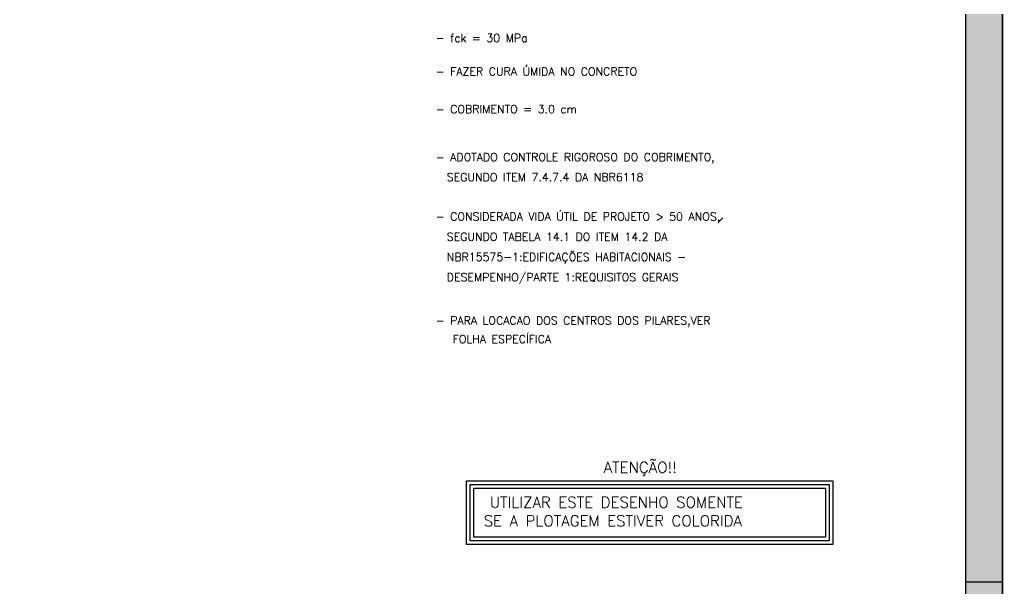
# Model space of a CAD drawing. Extents: x 187 to 6132, y -1204 to 3001.
# Drawn here: x 4786 to 6132, y 272 to 1051 of the extents above; entities that cross this region are included whole.
import ezdxf

# ---------------------------------------------------------------- set-up
doc = ezdxf.new("R2010")
doc.units = 0
doc.header["$LTSCALE"] = 100
doc.header["$MEASUREMENT"] = 0
doc.layers.get('0').update_dxf_attribs({"color": 245, "linetype": 'CONTINUOUS'})
for name, color, linetype in [('01', 7, 'CONTINUOUS'), ('104', 7, 'CONTINUOUS'), ('16', 5, 'CONTINUOUS'), ('235', 7, 'CONTINUOUS')]:
    doc.layers.add(name, color=color, linetype=linetype)
doc.styles.get("Standard").update_dxf_attribs({"font": 'ROMANS.SHX'})

msp = doc.modelspace()

# ---------------------------------------------------------------- linework, layer by layer
for p, q in [((5742.861775, 773.183258), (5748.680128, 779.092523)), ((6081.530458, 280.709975), (6131.530458, 280.709975))]:
    msp.add_line(p, q)
for points in [[(186.530458, -1204.290025), (6131.530458, -1204.290025), (6131.530458, 3000.709975), (186.530458, 3000.709975), (186.530458, -1204.290025)], [(6081.530458, 3000.709975), (6131.530458, 3000.709975), (6131.530458, -1204.290025), (6081.530458, -1204.290025), (6081.530458, 3000.709975)], [(311.530458, -1154.290025), (6081.530458, -1154.290025), (6081.530458, 2950.709975), (311.530458, 2950.709975), (311.530458, -1154.290025)]]:
    msp.add_lwpolyline(points)
at = {"layer": '01'}
for points in [[(5397.875465, 419.149985), (5899.492329, 419.149985), (5899.492329, 331.624227), (5397.875465, 331.624227), (5397.875465, 419.149985)], [(5402.875465, 414.149985), (5894.492329, 414.149985), (5894.492329, 336.624227), (5402.875465, 336.624227), (5402.875465, 414.149985)], [(5407.875465, 409.149985), (5889.492329, 409.149985), (5889.492329, 341.624227), (5407.875465, 341.624227), (5407.875465, 409.149985)]]:
    msp.add_lwpolyline(points, dxfattribs=at)
at = {"layer": '104'}
msp.add_lwpolyline([(5397.875465, 419.149985), (5899.492329, 419.149985), (5899.492329, 331.624227), (5397.875465, 331.624227), (5397.875465, 419.149985)], dxfattribs=at)
at = {"layer": '235'}
for points in [[(6081.530458, 3000.709975), (6131.530458, 3000.709975), (6131.530458, -1204.290025)], [(6081.530458, 3000.709975), (6131.530458, -1204.290025), (6131.530458, -1204.290025)], [(6081.530458, 3000.709975), (6131.530458, -1204.290025), (6081.530458, -1204.290025)], [(6081.530458, 3000.709975), (6081.530458, -1204.290025), (6081.530458, -1204.290025)], [(6081.530458, 3000.709975), (6081.530458, -1204.290025), (6081.530458, 3000.709975)]]:
    msp.add_solid(points, dxfattribs=at)

# ---------------------------------------------------------------- texts
for s, p in [('- fck = 30 MPa ', (5355.832459, 1020.061227)), ('- FAZER CURA ÚMIDA NO CONCRETO', (5355.832459, 974.136752)), ('- COBRIMENTO = 3.0 cm', (5355.832459, 922.600566)), ('- ADOTADO CONTROLE RIGOROSO DO COBRIMENTO,', (5355.832459, 856.905625)), ('  SEGUNDO ITEM 7.4.7.4 DA NBR6118', (5355.832459, 829.405625)), ('- CONSIDERADA VIDA ÚTIL DE PROJETO > 50 ANOS,', (5355.832459, 775.487483)), ('  SEGUNDO TABELA 14.1 DO ITEM 14.2 DA', (5355.832459, 747.789301)), ('  NBR15575-1:EDIFICAÇÕES HABITACIONAIS -', (5355.832459, 720.09112)), ('  DESEMPENHO/PARTE 1:REQUISITOS GERAIS', (5355.832459, 692.392938)), ('- PARA LOCACAO DOS CENTROS DOS PILARES,VER ', (5355.832459, 633.004952)), ('FOLHA ESPECÍFICA', (5378.926438, 607.604404))]:
    msp.add_text(s, height=11).set_placement(p)
at = {"layer": '16'}
for s, p in [('ATENÇÃO!!', (5585.744406, 429.927785)), ('UTILIZAR ESTE DESENHO SOMENTE', (5429.829679, 382.137065)), ('SE A PLOTAGEM ESTIVER COLORIDA', (5421.50404, 356.671325))]:
    msp.add_text(s, height=15, dxfattribs=at).set_placement(p)

doc.saveas('drawing.dxf')
